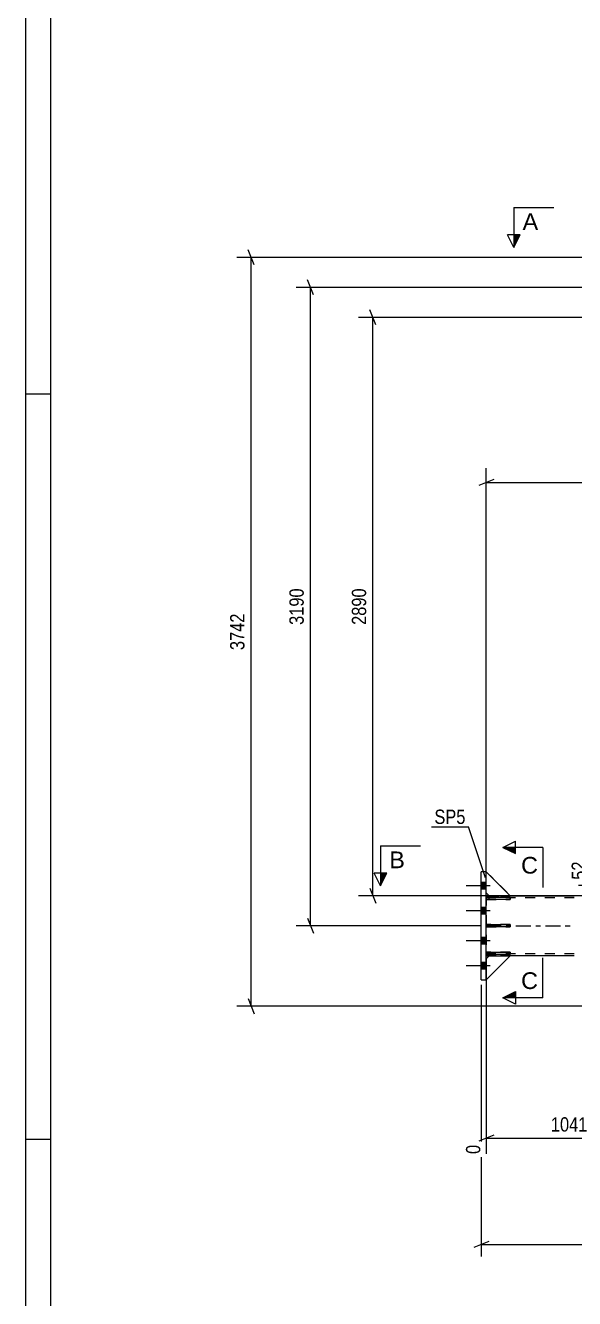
# Model space of a CAD drawing. Header units: millimetres. Extents: x -172 to 1017, y -617 to 224.
# Drawn here: x -172.2 to -62.3, y -202.1 to 52.4 of the extents above; entities that cross this region are included whole.
import ezdxf

# ---------------------------------------------------------------- set-up
doc = ezdxf.new("R2010")
doc.units = ezdxf.units.MM
doc.linetypes.add('DXK_LINE_DOT2', pattern=[3.9198, 1.9599, -1.9599])
doc.linetypes.add('DXK_LINE_DOT3', pattern=[5.9187, 2.979, -0.9799, 0.9799, -0.9799])
doc.styles.add('Arial', font='ARIAL.TTF', dxfattribs={"height": 0.2})
doc.styles.add('Arial Narrow', font='ARIALN.TTF', dxfattribs={"height": 0.2})

# ---------------------------------------------------------------- blocks, each defined once
blk = doc.blocks.new('Unknown-761545786-1135')
at = {"color": 5, "linetype": 'Continuous'}
for p, q in [((-172.17, 223.65), (-172.17, -617.35)), ((-167.17, 218.65), (-167.17, -612.35)), ((-167.17, -21.35), (-172.17, -21.35)), ((-167.17, -170.35), (-172.17, -170.35))]:
    blk.add_line(p, q, dxfattribs=at)
blk = doc.blocks.new('Bolt-761545786-1400 - 1372')
at = {"linetype": 'Continuous'}
for points in [[(-81, -118.94), (-81, -120.26), (-80, -120.26), (-80, -118.94)], [(-81, -118.94), (-81, -120.26), (-80, -120.26), (-80, -118.94)], [(-81, -118.94), (-81, -120.26), (-80, -120.26), (-80, -118.94)], [(-81, -123.94), (-81, -125.26), (-80, -125.26), (-80, -123.94)], [(-81, -123.94), (-81, -125.26), (-80, -125.26), (-80, -123.94)], [(-81, -129.94), (-81, -131.26), (-80, -131.26), (-80, -129.94)], [(-81, -129.94), (-81, -131.26), (-80, -131.26), (-80, -129.94)], [(-81, -134.94), (-81, -136.26), (-80, -136.26), (-80, -134.94)], [(-81, -134.94), (-81, -136.26), (-80, -136.26), (-80, -134.94)], [(-81, -134.94), (-81, -136.26), (-80, -136.26), (-80, -134.94)]]:
    blk.add_hatch(color=1, dxfattribs=at).paths.add_polyline_path(points)
at = {"color": 1, "linetype": 'Continuous'}
for p, q in [((-79.24, -119.6), (-84, -119.6)), ((-79.24, -119.6), (-84, -119.6)), ((-79.24, -119.6), (-84, -119.6)), ((-80, -118.94), (-81, -118.94)), ((-80, -118.94), (-81, -118.94)), ((-80, -118.94), (-81, -118.94)), ((-80, -120.26), (-81, -120.26)), ((-80, -120.26), (-81, -120.26)), ((-80, -120.26), (-81, -120.26)), ((-79.24, -124.6), (-84, -124.6)), ((-79.24, -124.6), (-84, -124.6)), ((-80, -123.94), (-81, -123.94)), ((-80, -123.94), (-81, -123.94)), ((-80, -125.26), (-81, -125.26)), ((-80, -125.26), (-81, -125.26)), ((-79.24, -130.6), (-84, -130.6)), ((-79.24, -130.6), (-84, -130.6)), ((-80, -129.94), (-81, -129.94)), ((-80, -129.94), (-81, -129.94)), ((-80, -131.26), (-81, -131.26)), ((-80, -131.26), (-81, -131.26)), ((-79.24, -135.6), (-84, -135.6)), ((-79.24, -135.6), (-84, -135.6)), ((-79.24, -135.6), (-84, -135.6)), ((-80, -134.94), (-81, -134.94)), ((-80, -134.94), (-81, -134.94)), ((-80, -134.94), (-81, -134.94)), ((-80, -136.26), (-81, -136.26)), ((-80, -136.26), (-81, -136.26)), ((-80, -136.26), (-81, -136.26))]:
    blk.add_line(p, q, dxfattribs=at)
blk = doc.blocks.new('Part-761545786-1977 - 1372')
at = {"color": 7, "linetype": 'DXK_LINE_DOT2'}
for p, q in [((-80, -121), (-80, -116.8)), ((-80, -116.8), (-75.2, -121.6)), ((-79.4, -121.6), (-80, -121)), ((-75.2, -121.6), (-79.4, -121.6))]:
    blk.add_line(p, q, dxfattribs=at)
blk = doc.blocks.new('Part-761545786-1619 - 1372')
at = {"color": 2, "linetype": 'Continuous'}
for p, q in [((-80, -121.6), (-79.4, -121.6)), ((-75.2, -121.6), (-62.4, -121.6)), ((-80, -133.6), (-79.4, -133.6)), ((-62.4, -133.6), (-75.2, -133.6))]:
    blk.add_line(p, q, dxfattribs=at)
at = {"color": 7, "linetype": 'DXK_LINE_DOT2'}
for p, q in [((-80, -121.6), (-80, -133.6)), ((-62.4, -122), (-80, -122)), ((-79.4, -121.6), (-75.2, -121.6)), ((-62.4, -133.2), (-80, -133.2)), ((-79.4, -133.6), (-75.2, -133.6))]:
    blk.add_line(p, q, dxfattribs=at)
at = {"color": 7, "linetype": 'DXK_LINE_DOT3'}
blk.add_line((-80, -127.6), (-62.4, -127.6), dxfattribs=at)
blk = doc.blocks.new('Part-761545786-1828 - 1372')
at = {"color": 2, "linetype": 'Continuous'}
for p, q in [((-81, -138.4), (-81, -116.8)), ((-80, -116.8), (-81, -116.8)), ((-80, -138.4), (-80, -116.8)), ((-81, -138.4), (-80, -138.4))]:
    blk.add_line(p, q, dxfattribs=at)
blk = doc.blocks.new('Part-761545786-1971 - 1372')
at = {"color": 7, "linetype": 'DXK_LINE_DOT2'}
for p, q in [((-79.4, -133.6), (-80, -134.2)), ((-80, -138.4), (-75.2, -133.6)), ((-80, -134.2), (-80, -138.4)), ((-75.2, -133.6), (-79.4, -133.6))]:
    blk.add_line(p, q, dxfattribs=at)
blk = doc.blocks.new('Part-761545786-1974 - 1372')
at = {"color": 2, "linetype": 'Continuous'}
for p, q in [((-79.4, -133.6), (-80, -134.2)), ((-80, -138.4), (-75.2, -133.6)), ((-80, -134.2), (-80, -138.4)), ((-79.4, -133.6), (-75.2, -133.6))]:
    blk.add_line(p, q, dxfattribs=at)
blk = doc.blocks.new('Part-761545786-1980 - 1372')
at = {"color": 2, "linetype": 'Continuous'}
for p, q in [((-80, -121), (-80, -116.8)), ((-80, -116.8), (-75.2, -121.6)), ((-79.4, -121.6), (-80, -121)), ((-75.2, -121.6), (-79.4, -121.6))]:
    blk.add_line(p, q, dxfattribs=at)
blk = doc.blocks.new('Part-761545786-1981 - 1372')
at = {"color": 2, "linetype": 'Continuous'}
for p, q in [((-80, -127.84), (-80, -127.36)), ((-80, -127.36), (-75.2, -127.36)), ((-75.2, -127.84), (-80, -127.84)), ((-75.2, -127.36), (-75.2, -127.84))]:
    blk.add_line(p, q, dxfattribs=at)
at = {"color": 7, "linetype": 'DXK_LINE_DOT2'}
blk.add_line((-79.4, -127.84), (-79.4, -127.36), dxfattribs=at)
blk = doc.blocks.new('Part-761545786-1982 - 1372')
at = {"color": 2, "linetype": 'Continuous'}
for p, q in [((-80, -122.34), (-80, -121.86)), ((-80, -121.86), (-75.2, -121.86)), ((-75.2, -121.86), (-75.2, -122.34)), ((-75.2, -122.34), (-80, -122.34))]:
    blk.add_line(p, q, dxfattribs=at)
at = {"color": 7, "linetype": 'DXK_LINE_DOT2'}
blk.add_line((-79.4, -122.34), (-79.4, -121.86), dxfattribs=at)
blk = doc.blocks.new('Part-761545786-1983 - 1372')
at = {"color": 2, "linetype": 'Continuous'}
for p, q in [((-80, -133.34), (-80, -132.86)), ((-80, -132.86), (-75.2, -132.86)), ((-75.2, -133.34), (-80, -133.34)), ((-75.2, -132.86), (-75.2, -133.34))]:
    blk.add_line(p, q, dxfattribs=at)
at = {"color": 7, "linetype": 'DXK_LINE_DOT2'}
blk.add_line((-79.4, -133.34), (-79.4, -132.86), dxfattribs=at)
blk = doc.blocks.new('Part-761545786-1984 - 1372')
at = {"color": 7, "linetype": 'DXK_LINE_DOT2'}
for p, q in [((-75.2, -127.36), (-80, -127.36)), ((-80, -127.36), (-80, -127.84)), ((-80, -127.84), (-75.2, -127.84)), ((-79.4, -127.84), (-79.4, -127.36)), ((-75.2, -127.84), (-75.2, -127.36))]:
    blk.add_line(p, q, dxfattribs=at)
blk = doc.blocks.new('Part-761545786-1985 - 1372')
at = {"color": 7, "linetype": 'DXK_LINE_DOT2'}
for p, q in [((-75.2, -121.86), (-80, -121.86)), ((-80, -121.86), (-80, -122.34)), ((-79.4, -122.34), (-79.4, -121.86)), ((-75.2, -122.34), (-75.2, -121.86)), ((-80, -122.34), (-75.2, -122.34))]:
    blk.add_line(p, q, dxfattribs=at)
blk = doc.blocks.new('Part-761545786-1986 - 1372')
at = {"color": 7, "linetype": 'DXK_LINE_DOT2'}
for p, q in [((-75.2, -132.86), (-80, -132.86)), ((-80, -132.86), (-80, -133.34)), ((-80, -133.34), (-75.2, -133.34)), ((-79.4, -133.34), (-79.4, -132.86)), ((-75.2, -133.34), (-75.2, -132.86))]:
    blk.add_line(p, q, dxfattribs=at)
blk = doc.blocks.new('StraightDimension-761545786-2503 - 1372')
at = {"color": 7, "linetype": 'Continuous'}
for p, q in [((-81, -139.4), (-81, -193.72)), ((-79.5, -190.72), (-82.5, -191.92)), ((-81, -191.32), (929.5, -191.32))]:
    blk.add_line(p, q, dxfattribs=at)
blk = doc.blocks.new('StraightDimension-761545786-3182 - 1372')
at = {"color": 7, "linetype": 'Continuous'}
for p, q in [((-10.5, 0), (-118.02, 0)), ((-114.57, -1.5), (-115.77, 1.5)), ((-115.17, -127.6), (-115.17, 0)), ((-115.77, -126.1), (-114.57, -129.1)), ((-81, -127.6), (-118.02, -127.6))]:
    blk.add_line(p, q, dxfattribs=at)
at = {"color": 0}
blk.add_wipeout([(-115.92, -59.54), (-120.12, -59.54), (-120.12, -68.06), (-115.92, -68.06)], dxfattribs=at)
at = {"color": 3, "style": 'Arial Narrow'}
blk.add_text('3190', height=2.863, rotation=90.0002, dxfattribs=at).set_placement((-116.52, -67.46))
blk = doc.blocks.new('StraightDimension-761545786-3086 - 1372')
at = {"color": 7, "linetype": 'Continuous'}
for p, q in [((-46.86, -122.6), (-46.86, -178.71)), ((-80, -134.6), (-80, -173.23)), ((-78.5, -169.5), (-81.5, -170.7)), ((-80, -170.1), (-46.86, -170.1)), ((-48.36, -170.7), (-45.36, -169.5))]:
    blk.add_line(p, q, dxfattribs=at)
at = {"color": 0}
blk.add_wipeout([(-59.17, -169.35), (-59.17, -165.15), (-67.68, -165.15), (-67.68, -169.35)], dxfattribs=at)
at = {"color": 0, "linetype": 'Continuous'}
for points in [[(-80.6, -170.8), (-84.8, -170.8), (-84.8, -173.83), (-80.6, -173.83)], [(-47.46, -170.8), (-51.66, -170.8), (-51.66, -179.31), (-47.46, -179.31)]]:
    blk.add_wipeout(points, dxfattribs=at)
at = {"color": 3, "style": 'Arial Narrow'}
blk.add_text('1041', height=2.863, dxfattribs=at).set_placement((-67.08, -168.75))
at = {"color": 3, "linetype": 'Continuous', "style": 'Arial Narrow'}
for s, height, p in [('0', 2.86, (-81.2, -173.23)), ('1041', 2.863, (-48.06, -178.71))]:
    blk.add_text(s, height=height, rotation=90.0002, dxfattribs=at).set_placement(p)
blk = doc.blocks.new('StraightDimension-761545786-2724 - 1372')
at = {"color": 7, "linetype": 'Continuous'}
for p, q in [((-102.08, -7.5), (-103.28, -4.5)), ((72.14, -6), (-105.53, -6)), ((-102.68, -121.6), (-102.68, -6)), ((72.14, -121.6), (-105.53, -121.6)), ((-103.28, -120.1), (-102.08, -123.1))]:
    blk.add_line(p, q, dxfattribs=at)
at = {"color": 0}
blk.add_wipeout([(-103.43, -59.54), (-107.63, -59.54), (-107.63, -68.06), (-103.43, -68.06)], dxfattribs=at)
at = {"color": 3, "style": 'Arial Narrow'}
blk.add_text('2890', height=2.863, rotation=90.0002, dxfattribs=at).set_placement((-104.03, -67.46))
blk = doc.blocks.new('StraightDimension-761545786-2040 - 1372')
at = {"color": 7, "linetype": 'Continuous'}
for p, q in [((-47.86, -119.54), (-61.57, -119.54)), ((-59.32, -118.04), (-58.12, -121.04)), ((-58.72, -121.6), (-58.72, -119.54)), ((-47.86, -121.6), (-61.57, -121.6)), ((-58.12, -123.1), (-59.32, -120.1))]:
    blk.add_line(p, q, dxfattribs=at)
at = {"color": 0}
blk.add_wipeout([(-59.47, -114.16), (-63.67, -114.16), (-63.67, -119.01), (-59.47, -119.01)], dxfattribs=at)
at = {"color": 7, "linetype": 'Continuous'}
blk.add_line((-58.72, -119.54), (-58.72, -113.63), dxfattribs=at)
blk.add_line((-58.72, -119.54), (-58.72, -113.63), dxfattribs=at)
at = {"color": 3, "style": 'Arial Narrow'}
blk.add_text('52', height=2.863, rotation=90.0002, dxfattribs=at).set_placement((-60.07, -118.41))
blk = doc.blocks.new('StraightDimension-761545786-2141 - 1372')
at = {"color": 7, "linetype": 'Continuous'}
for p, q in [((-8.5, -7), (-8.5, -41.38)), ((-80, -120.6), (-80, -36.13)), ((-78.5, -38.38), (-81.5, -39.58)), ((-80, -38.98), (-8.5, -38.98)), ((-10, -39.58), (-7, -38.38))]:
    blk.add_line(p, q, dxfattribs=at)
at = {"color": 0}
blk.add_wipeout([(-39.99, -38.23), (-39.99, -34.03), (-48.51, -34.03), (-48.51, -38.23)], dxfattribs=at)
at = {"color": 3, "style": 'Arial Narrow'}
blk.add_text('2000', height=2.863, dxfattribs=at).set_placement((-47.91, -37.63))
blk = doc.blocks.new('StraightDimension-761545786-3313 - 1372')
at = {"color": 7, "linetype": 'Continuous'}
for p, q in [((-9.5, 6), (-129.87, 6)), ((-126.42, 4.5), (-127.62, 7.5)), ((-127.02, -143.68), (-127.02, 6)), ((-127.62, -142.18), (-126.42, -145.18)), ((63.01, -143.68), (-129.87, -143.68))]:
    blk.add_line(p, q, dxfattribs=at)
at = {"color": 0}
blk.add_wipeout([(-127.77, -64.59), (-131.97, -64.59), (-131.97, -73.1), (-127.77, -73.1)], dxfattribs=at)
at = {"color": 3, "style": 'Arial Narrow'}
blk.add_text('3742', height=2.863, rotation=90.0002, dxfattribs=at).set_placement((-128.37, -72.5))
blk = doc.blocks.new('SectionMark-761545786-3498 - 1372')
at = {"color": 6, "linetype": 'Continuous'}
for p, q in [((-74.49, 16), (-74.49, 8)), ((-74.49, 8), (-75.74, 10.5))]:
    blk.add_line(p, q, dxfattribs=at)
at = {"color": 0, "linetype": 'Continuous'}
blk.add_wipeout([(-69.63, 11.5), (-69.63, 15), (-72.74, 15), (-72.74, 11.5)], dxfattribs=at)
at = {"linetype": 'Continuous'}
blk.add_hatch(color=6, dxfattribs=at).paths.add_polyline_path([(-74.49, 10.5), (-73.24, 10.5), (-74.49, 8)])
at = {"color": 6, "linetype": 'Continuous'}
for p, q in [((-74.49, 16), (-66.49, 16)), ((-73.24, 10.5), (-75.74, 10.5)), ((-74.49, 8), (-73.24, 10.5))]:
    blk.add_line(p, q, dxfattribs=at)
at = {"color": 3, "linetype": 'Continuous', "style": 'Arial'}
blk.add_text('A', height=3.34, dxfattribs=at).set_placement((-72.74, 11.5))
blk = doc.blocks.new('Mark-761545786-1824 - 1372')
at = {"color": 0}
blk.add_wipeout([(-84.17, -107.25), (-84.17, -104.25), (-90.38, -104.25), (-90.38, -107.25)], dxfattribs=at)
blk.add_wipeout([(-84.17, -107.25), (-84.17, -104.25), (-90.38, -104.25), (-90.38, -107.25)], dxfattribs=at)
at = {"color": 30, "linetype": 'Continuous'}
for p in [(-90.98, -107.85), (-80.17, -118)]:
    blk.add_line(p, (-83.57, -107.85), dxfattribs=at)
at = {"color": 3, "style": 'Arial Narrow'}
blk.add_text('SP5', height=2.863, dxfattribs=at).set_placement((-90.38, -107.25))
blk = doc.blocks.new('SectionMark-761545786-12970 - 1372')
at = {"color": 6, "linetype": 'Continuous'}
for p, q in [((-76.67, -111.93), (-74.17, -110.68)), ((-68.67, -111.93), (-76.67, -111.93)), ((-68.67, -142), (-76.67, -142)), ((-74.17, -143.25), (-76.67, -142))]:
    blk.add_line(p, q, dxfattribs=at)
at = {"color": 0, "linetype": 'Continuous'}
for points in [[(-69.67, -117.18), (-69.67, -113.68), (-73.04, -113.68), (-73.04, -117.18)], [(-69.67, -140.25), (-69.67, -136.75), (-73.04, -136.75), (-73.04, -140.25)]]:
    blk.add_wipeout(points, dxfattribs=at)
at = {"linetype": 'Continuous'}
for points in [[(-74.17, -111.93), (-74.17, -113.18), (-76.67, -111.93)], [(-74.17, -140.75), (-74.17, -142), (-76.67, -142)]]:
    blk.add_hatch(color=6, dxfattribs=at).paths.add_polyline_path(points)
at = {"color": 6, "linetype": 'Continuous'}
for p, q in [((-76.67, -111.93), (-74.17, -113.18)), ((-74.17, -113.18), (-74.17, -110.68)), ((-68.67, -111.93), (-68.67, -119.93)), ((-68.67, -142), (-68.67, -134)), ((-76.67, -142), (-74.17, -140.75)), ((-74.17, -140.75), (-74.17, -143.25))]:
    blk.add_line(p, q, dxfattribs=at)
at = {"color": 3, "linetype": 'Continuous', "style": 'Arial'}
for p in [(-73.04, -117.18), (-73.04, -140.25)]:
    blk.add_text('C', height=3.34, dxfattribs=at).set_placement(p)
blk = doc.blocks.new('SectionMark-761545786-3496 - 1372')
at = {"color": 6, "linetype": 'Continuous'}
for p, q in [((-101.15, -111.6), (-101.15, -119.6)), ((-101.15, -119.6), (-102.4, -117.1))]:
    blk.add_line(p, q, dxfattribs=at)
at = {"color": 0, "linetype": 'Continuous'}
blk.add_wipeout([(-96.29, -116.1), (-96.29, -112.6), (-99.4, -112.6), (-99.4, -116.1)], dxfattribs=at)
at = {"linetype": 'Continuous'}
blk.add_hatch(color=6, dxfattribs=at).paths.add_polyline_path([(-101.15, -117.1), (-99.9, -117.1), (-101.15, -119.6)])
at = {"color": 6, "linetype": 'Continuous'}
for p, q in [((-101.15, -111.6), (-93.15, -111.6)), ((-99.9, -117.1), (-102.4, -117.1)), ((-101.15, -119.6), (-99.9, -117.1))]:
    blk.add_line(p, q, dxfattribs=at)
at = {"color": 3, "linetype": 'Continuous', "style": 'Arial'}
blk.add_text('B', height=3.34, dxfattribs=at).set_placement((-99.4, -116.1))

msp = doc.modelspace()

# ---------------------------------------------------------------- block references
for name in ['Unknown-761545786-1135', 'Part-761545786-1828 - 1372', 'Part-761545786-1977 - 1372', 'Part-761545786-1980 - 1372', 'Bolt-761545786-1400 - 1372', 'Part-761545786-1619 - 1372', 'Part-761545786-1982 - 1372', 'Part-761545786-1985 - 1372', 'Part-761545786-1981 - 1372', 'Part-761545786-1984 - 1372', 'Part-761545786-1983 - 1372', 'Part-761545786-1986 - 1372', 'Part-761545786-1971 - 1372', 'Part-761545786-1974 - 1372']:
    msp.add_blockref(name, (0, 0))

# ---------------------------------------------------------------- next in the draw order: block references
msp.add_blockref('StraightDimension-761545786-2503 - 1372', (0, 0))

# ---------------------------------------------------------------- next in the draw order: block references
msp.add_blockref('StraightDimension-761545786-3182 - 1372', (0, 0))

# ---------------------------------------------------------------- next in the draw order: block references
msp.add_blockref('StraightDimension-761545786-3086 - 1372', (0, 0))

# ---------------------------------------------------------------- next in the draw order: block references
msp.add_blockref('StraightDimension-761545786-2724 - 1372', (0, 0))

# ---------------------------------------------------------------- next in the draw order: block references
msp.add_blockref('StraightDimension-761545786-2040 - 1372', (0, 0))

# ---------------------------------------------------------------- next in the draw order: block references
msp.add_blockref('StraightDimension-761545786-2141 - 1372', (0, 0))

# ---------------------------------------------------------------- next in the draw order: block references
msp.add_blockref('StraightDimension-761545786-3313 - 1372', (0, 0))

# ---------------------------------------------------------------- next in the draw order: block references
for name in ['SectionMark-761545786-3498 - 1372', 'Mark-761545786-1824 - 1372', 'SectionMark-761545786-12970 - 1372']:
    msp.add_blockref(name, (0, 0))

# ---------------------------------------------------------------- next in the draw order: block references
msp.add_blockref('SectionMark-761545786-3496 - 1372', (0, 0))

doc.saveas('drawing.dxf')
